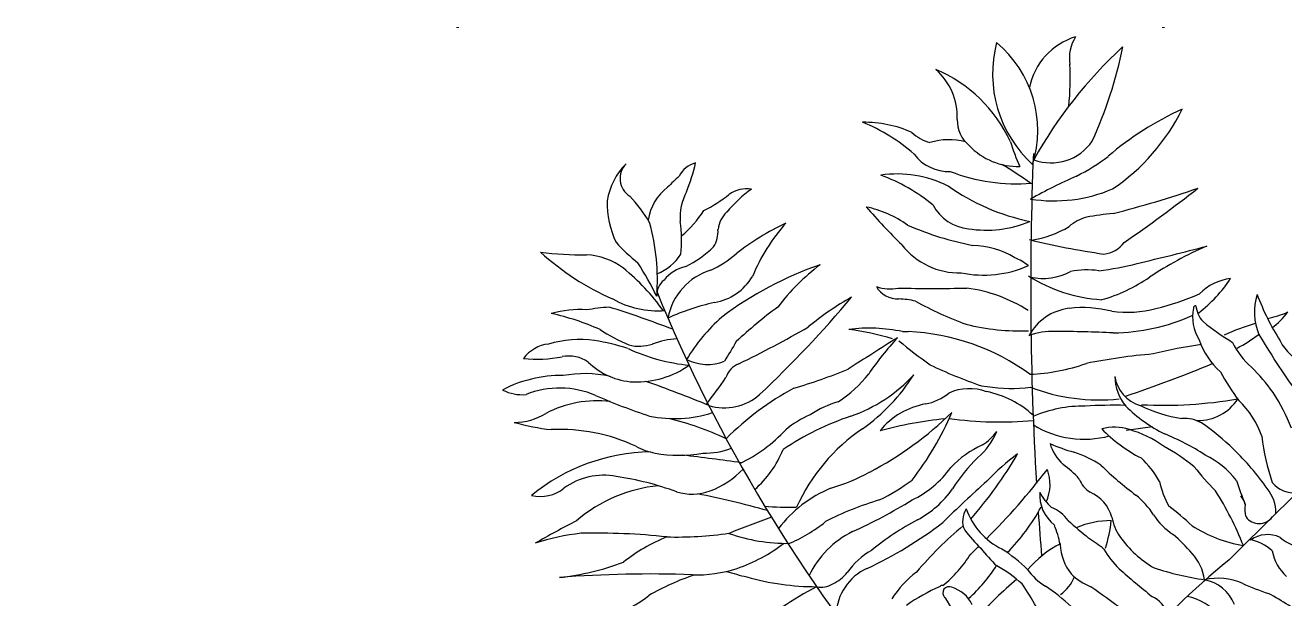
# Model space of a CAD drawing. Header units: millimetres. Extents: x -12161372 to 46643, y -9506984 to 15358.
# Drawn here: x 8897.6 to 8951.4, y 5415.9 to 5440.4 of the extents above; entities that cross this region are included whole.
import ezdxf

# ---------------------------------------------------------------- set-up
doc = ezdxf.new("R2010")
doc.units = ezdxf.units.MM
doc.linetypes.add('ACAD_ISO07W100', pattern=[3, 0, -3])
doc.layers.add('DIENHOA', color=3, linetype='Continuous')
doc.layers.add('teks', color=255, linetype='Continuous', lineweight=5)
doc.layers.add('tumbuhan', color=3, linetype='Continuous', lineweight=5)

# ---------------------------------------------------------------- blocks, each defined once
blk = doc.blocks.new('Cay71-mb')
at = {"layer": 'DIENHOA'}
for p, q in [((-290.5, 812.4), (-280.6, 812.4)), ((-155.8, 719.7), (-145.9, 718.5)), ((91.3, 644.3), (135.8, 650.5))]:
    blk.add_line(p, q, dxfattribs=at)
for centre, radius, start, end in [((38.4, 1205.6), 114.8, 107.02, 168.383), ((64.6, 1278.2), 70.4, 148.1737, 188.05), ((72, 1252.2), 208.8, 165.2125, 227.7089), ((-255.6, 1155.4), 195.8, 342.8706, 50.0508), ((597.6, 739.3), 758.2, 132.528, 151.1237), ((-614.6, 1435.4), 713.1, 335.2985, 348.8941), ((-431.2, 1243), 426.9, 353.8261, 3.4164), ((-330.1, 1033.1), 246.4, 24.743, 66.9478), ((-303.5, 1179.3), 106.5, 357.4107, 49.0432), ((409.9, 702.1), 538.3, 114.5287, 130.4887), ((-126, 1344.8), 347.9, 303.8622, 333.9161), ((-471, 889.9), 301.4, 48.3537, 68.0695), ((-355.8, 969.8), 199.7, 65.9648, 90.767), ((-142.1, 1172.7), 55, 178.085, 230.8608), ((-224.8, 1204.7), 72.3, 226.5693, 254.9309), ((-211.6, 1032.8), 107, 74.5657, 107.3884), ((-93.5, 1208.7), 114.6, 223.3852, 271.606), ((255.4, 1250.4), 379.4, 197.5248, 204.3225), ((-37.1, 1185.4), 85.1, 249.9256, 325.675), ((-684.8, 1019.5), 110.5, 134.1783, 171.5717), ((-736.6, 1073.5), 35.7, 135.0257, 237.6567), ((-632.9, 1058.5), 43, 104.08, 153.6481), ((-1063.1, 1204.4), 432.5, 339.2247, 346.0621), ((-210.9, 1160.6), 75.2, 217.2336, 271.4824), ((-436.5, 556.4), 626.2, 54.396, 59.7845), ((5610.5, 887.9), 5682.3, 177.6993, 183.374), ((-176.9, 1429.9), 397.2, 297.4788, 306.6909), ((-164.2, 531.8), 745.2, 132.9023, 134.9955), ((-299.5, 888.1), 193.2, 63.3083, 98.3663), ((-432.6, 792.4), 305.5, 50.5087, 69.9019), ((-97, 1373.6), 309.1, 248.7642, 274.9269), ((384.4, 220.6), 936.7, 113.802, 119.1495), ((-640.5, 991.3), 84.3, 126.8895, 172.4726), ((-410.9, 864.7), 235, 125.6721, 139.7993), ((-555.1, 1000.6), 55.5, 82.6112, 124.3761), ((4, 1369.2), 376.9, 234.9116, 258.1397), ((-32.1, 1290.7), 255.3, 261.0312, 293.0385), ((-410.5, 2880.2), 1927, 284.411, 288.899), ((-1255.3, 2922.6), 2374.4, 304.4402, 308.2159), ((-636.9, 1032), 157.3, 178.6738, 205.3619), ((-936.1, 871.3), 249.3, 30.7395, 43.6387), ((-577.2, 1007.2), 92.6, 151.7542, 184.2898), ((-736.1, 1231.9), 238.3, 296.5614, 308.9008), ((-789.1, 1120.4), 189.2, 310.0882, 327.5004), ((-557, 981.4), 48.4, 133.628, 173.7679), ((-390.6, 841.8), 187.1, 54.4559, 78.178), ((480.7, 1749.2), 1103.8, 221.0054, 225.5894), ((-171.1, 1063.5), 75.9, 207.6883, 264.7097), ((142.4, 299.2), 718.4, 95.8563, 99.5365), ((-1088.2, 899.3), 379.6, 355.9617, 15.1845), ((-866.6, 969.7), 199.4, 352.707, 8.8133), ((-316.9, 623.2), 411.9, 114.7837, 128.6554), ((-244, 780), 327.8, 138.499, 157.3076), ((-69.1, 1481.7), 532, 246.4337, 259.0019), ((-147.5, 1176.6), 191.2, 260.8105, 292.7844), ((-96.6, 1141), 174.6, 278.6089, 301.1604), ((51.3, 920.6), 91.5, 107.8196, 129.0684), ((-654.1, 983.1), 49, 327.4362, 4.1167), ((232.5, 2211.5), 1279.5, 256.118, 261.9361), ((-836, 1504.1), 560.8, 262.6151, 270.653), ((-602.8, 1283), 453.2, 227.6599, 246.3007), ((-525.7, 1195.6), 342.8, 222.3502, 230.9106), ((-747.4, 1098), 195.2, 296.5046, 313.6257), ((-193.4, 1036.7), 124.3, 217.7283, 271.3972), ((-173.8, 816.1), 143.4, 58.572, 88.7546), ((47.5, 994.5), 50.2, 276.3405, 323.1515), ((-856.4, 5045.7), 4229, 283.2085, 284.8652), ((486.8, 367.4), 644.8, 113.6168, 123.5046), ((-835.6, 829.2), 114.4, 52.8277, 86.9877), ((-1396.8, 520.1), 772.4, 27.1534, 32.0101), ((-742.5, 991.9), 87.7, 292.6204, 327.1923), ((-699.2, 1092.1), 193.1, 295.1114, 310.3509), ((-231.5, 349.1), 610.8, 109.0683, 126.9599), ((-184, 607.1), 403.8, 127.7206, 142.2703), ((-152.4, 1099.9), 191.2, 258.5221, 293.7283), ((-139.4, 841.4), 105.1, 52.5232, 67.3792), ((-13.1, 1400.4), 487.6, 276.7665, 284.6043), ((-997.4, 635), 367, 35.4615, 51.0134), ((-645, 857.8), 67.3, 103.132, 140.8706), ((-587.1, 816.5), 105.1, 106.6571, 169.7388), ((-627.9, 955.3), 95, 280.2076, 329.0322), ((64.5, 1125), 258.7, 237.2023, 266.6409), ((-50.8, 1001), 98, 257.4444, 298.6401), ((24.1, 766), 151.6, 82.3176, 100.6201), ((-23.2, 1127.1), 270.2, 285.5622, 304.7584), ((68.9, 1035.7), 240.5, 307.3679, 326.411), ((278.2, 817), 86.1, 95.9471, 136.1141), ((1760.6, 1892.1), 2669.3, 202.2314, 219.9934), ((-677.2, 874.8), 32.4, 128.1528, 183.9155), ((-311.7, 958.8), 73.6, 251.5643, 280.8072), ((-298.2, 910.7), 42.7, 210.4728, 272.0455), ((-239.2, 3557), 2671.1, 268.7409, 271.2591), ((-215.4, 628.9), 260, 57.5243, 82.3036), ((-706.9, 1007.9), 160.2, 240.868, 273.9166), ((-530.9, 490.2), 380.2, 102.1696, 114.8168), ((-1908.3, 2160.1), 2001.4, 313.3589, 319.9052), ((-127, 427.9), 509, 119.4534, 129.5552), ((-301.5, 720.3), 147.8, 77.0048, 88.1317), ((25.6, 1392.7), 604.6, 240.9206, 249.9431), ((48.9, 1254.6), 413.3, 283.0103, 293.8611), ((411, 845.4), 101, 162.7087, 202.0615), ((696.2, 1017), 407, 200.3536, 212.7774), ((-839.3, 649.2), 200.6, 87.2077, 104.5024), ((-987.3, 411.6), 442.7, 65.8911, 77.2444), ((-716.1, 66.1), 791.6, 95.4395, 98.2439), ((-1411.1, -1107.3), 2057.1, 69.2503, 72.4593), ((-20.3, 202.5), 811.2, 126.5481, 133.0393), ((5, 761.5), 91.2, 97.0893, 151.4616), ((16.6, 649.8), 203.4, 75.7734, 96.4692), ((92, 1036.3), 191, 262.3491, 285.1547), ((63.9, 1154.3), 344.4, 270.8681, 293.9679), ((278.7, 837.1), 74.3, 168.1509, 211.7019), ((209.4, 852.9), 3.54, 80.5364, 189.4625), ((256.7, 861.1), 46.9, 185.7107, 222.7456), ((304, 982), 150, 280.8632, 294.7761), ((269.8, 915.7), 119.6, 305.7551, 324.2475), ((-383.2, 596.8), 322.9, 131.8876, 148.6443), ((-1301.1, 2282.3), 1691.2, 295.6257, 300.173), ((-347.8, 529.8), 288.3, 78.5474, 96.8094), ((-89.4, 1195.2), 381.8, 256.0026, 272.1175), ((530.9, 1215.1), 494.1, 231.3407, 238.4687), ((406.8, 488), 351.2, 105.7814, 115.04), ((-840.3, 606.9), 191.9, 82.6488, 106.319), ((-888.3, 375), 428.4, 72.4102, 80.2514), ((-630.1, 1088.3), 324.7, 237.0989, 246.9497), ((-664.4, 644.1), 156.2, 93.8985, 109.796), ((27192.4, -15966.7), 32433.6, 148.88143, 148.95057), ((2885.9, -4296.8), 6011.5, 121.9891, 122.94508), ((-435.3, 390.7), 428.7, 72.6987, 82.85), ((51.2, 472), 480.9, 136.6968, 146.1461), ((520.8, 1806.5), 1299.4, 231.0178, 233.9714), ((-298.3, 430.7), 382.1, 53.9126, 87.3457), ((-35, 688.5), 123.9, 87.581, 108.6666), ((-27.9, -1165), 1977.4, 87.1879, 90.0535), ((339.2, 842), 131.4, 199.571, 228.4688), ((9114, -8424.4), 12511.9, 132.51122, 134.99961), ((166, 1005.6), 249.3, 297.3006, 307.3966), ((1562.4, 1547.9), 1448.5, 210.7433, 217.3601), ((417.7, 825.6), 70, 204.4444, 253.1849), ((-886.8, 728.1), 63.4, 96.7088, 142.7732), ((-622.2, 1077.8), 324.5, 245.1181, 264.3411), ((-739.8, 857.3), 70, 255.5814, 288.8231), ((224.8, -257.5), 1035.3, 94.8647, 101.2218), ((328, 11.2), 786.4, 97.9075, 104.0547), ((381.5, 844.6), 120.2, 204.9443, 230.5504), ((-913.9, 976.8), 211.7, 263.6608, 281.6644), ((-860, 711), 59.6, 55.8422, 100.7826), ((-743.1, 845.5), 119.3, 225.6206, 266.8871), ((-745, 885.3), 158.9, 268.34, 304.8193), ((-623.3, 833.4), 77.2, 242.5243, 292.1632), ((-555.1, 722), 38.4, 112.2124, 162.2817), ((137.8, 1564), 893.9, 244.7428, 250.8202), ((-86.8, 1070.7), 331.5, 272.3382, 289.3986), ((-494.2, 2485.9), 1876.8, 288.1388, 292.9749), ((-885.2, 554.2), 180.9, 102.1986, 118.9075), ((-874.7, 543.2), 194.1, 88.4928, 104.5448), ((-832.9, 542.8), 197.8, 77.5721, 100.6909), ((-1507.7, 1372.8), 1116.9, 322.1941, 325.0958), ((-798.4, 1786), 1118, 286.7801, 291.7943), ((-510.8, 866.9), 206.3, 302.3827, 322.0279), ((-463.7, 914.6), 260.8, 289.0032, 317.6097), ((-547.5, 913.6), 327.1, 305.24, 327.6886), ((132.4, 745.1), 61.4, 188.6302, 253.7378), ((152.8, 736.7), 81.1, 180.5457, 219.6423), ((505.2, 870.9), 283.2, 206.6949, 218.4543), ((-3.6, 454.1), 428.8, 36.3542, 43.9589), ((-939, 780), 75.4, 243.4386, 274.7937), ((-875.3, 560.1), 155.8, 66.9004, 111.6117), ((-1454.3, -1337.8), 2189, 67.6172, 70.6297), ((-251.5, 295.4), 476.4, 118.0792, 135.4774), ((-176.3, 630), 84.9, 69.9605, 114.4449), ((-178, 550.4), 162.4, 47.1641, 79.0455), ((-105, 967.1), 251.9, 260.6595, 277.4699), ((44.8, 1023.9), 328.2, 249.1013, 275.9787), ((-811.5, 506.4), 187.7, 83.1575, 117.7091), ((-386.6, 1680.9), 1066.9, 246.3739, 251.6851), ((-594.2, 773.3), 91, 253.023, 311.2966), ((-346.3, 516.3), 184.4, 107.018, 123.4281), ((-228.4, 561.3), 129.5, 100.0262, 140.8276), ((-268.1, 776.7), 89.6, 281.004, 309.2276), ((155.1, 1430), 743.4, 267.0845, 279.8003), ((213.5, 741.6), 81.2, 269.2559, 327.1034), ((170.7, 578.9), 161.6, 19.7992, 45.8008), ((77.8, 534.9), 315.9, 20.8339, 33.3111), ((-953.4, 761.6), 104.4, 270.3858, 301.5002), ((-679.6, 874.2), 210.5, 258.4096, 288.0059), ((-224.2, 209.2), 484.1, 108.6182, 123.892), ((-384.5, 518.8), 164.1, 112.7154, 129.785), ((-622.5, 1100.6), 595.8, 297.603, 314.2933), ((-691, 880.9), 526.9, 322.3042, 336.8904), ((18.7, 465.2), 220, 89.4208, 113.0746), ((72.3, -258.2), 944.7, 88.9239, 93.1223), ((277.7, 876.6), 268, 225.6578, 243.0589), ((224.8, 909.6), 248.8, 243.8846, 261.0621), ((-832.6, 1104.8), 463.4, 254.9839, 262.9376), ((-874.4, 341.2), 304.1, 64.8752, 92.862), ((-818.4, 139.5), 540.1, 65.1144, 76.1823), ((-684.3, 827.3), 266.9, 295.8618, 316.8837), ((-178.2, 380.9), 321.2, 124.2115, 155.7809), ((-151.9, -12.5), 679, 95.5702, 105.1047), ((-124.6, 1276), 618, 261.9739, 275.3207), ((19.2, 792), 163.5, 238.1799, 285.4867), ((70.9, 567.3), 81.9, 71.7288, 105.2561), ((236.8, 829.2), 261.9, 224.2901, 242.6486), ((43.2, 462), 190.7, 54.1846, 73.7388), ((191.1, 606.8), 57.2, 59.9707, 94.9701), ((-10.9, 318.8), 408.8, 45.7494, 55.668), ((-238.3, 686.7), 117.7, 310.5553, 337.6167), ((-206.4, 699.2), 95.9, 303.0197, 323.276), ((21.3, 291.9), 371.2, 56.5584, 68.6831), ((651.5, 665.9), 330.3, 185.613, 199.6542), ((-716, 280.3), 326.6, 90.8605, 129.4266), ((-687.5, 727.3), 124.9, 242.4573, 258.3983), ((-671.9, 833.3), 232, 259.8769, 280.1231), ((-627.8, 733.3), 128.5, 268.5314, 290.7309), ((-657.3, 675.8), 175.5, 310.8125, 338.3587), ((-86, 466.4), 166.9, 114.0964, 136.9704), ((-743.3, 985.9), 753.5, 319.0755, 329.4962), ((173.9, 246.9), 446, 126.9335, 135.9049), ((61.1, 832.5), 233.5, 244.6524, 255.379), ((37.9, 644.2), 80, 196.4508, 227.2007), ((-54.8, 431.2), 184.4, 56.0827, 72.0297), ((-24.8, 290.5), 372.4, 51.4475, 61.1572), ((-64.6, 264.9), 484.9, 35.2066, 45.6418), ((-1640.3, -7341.2), 8002.3, 82.279, 82.99906), ((-350.3, 683.1), 175.6, 295.7064, 324.1574), ((21.5, 403.9), 266.4, 133.488, 148.2648), ((-95.5, 470.4), 139.6, 40.3049, 55.5471), ((459.3, 1005.2), 588.5, 225.6721, 233.3184), ((-5.6, 468), 177.4, 30.0127, 46.501), ((505.2, 807.2), 373.6, 217.115, 225.4984), ((161.9, 468.4), 147.7, 37.3648, 64.3435), ((-801, 454.7), 112.4, 78.6331, 126.6298), ((-852.1, 59.5), 510.7, 69.7879, 81.7419), ((-669.4, 677.4), 146.2, 290.2796, 316.9777), ((-508.5, 867), 336, 286.5849, 298.8375), ((-479.5, 832.7), 342.3, 295.9855, 306.8655), ((-979.6, 1292.5), 1178.2, 314.9575, 322.6199), ((-111, 551.8), 72.3, 335.2886, 20.559), ((57.4, 580.1), 50.4, 202.758, 236.3082), ((-908, 594.2), 63.4, 255.9659, 309.0879), ((-681.7, 296.6), 253.8, 95.6723, 130.4977), ((-649.6, 625.3), 90.4, 253.1811, 289.9147), ((-331.8, 347.2), 213.6, 112.2289, 142.8821), ((-346.9, 644), 173.6, 298.2063, 324.8345), ((1497.1, -1269.3), 2457.1, 131.9811, 134.3924), ((9.3, 533.9), 65.8, 176.2142, 231.708), ((29.6, 583), 96.9, 207.5513, 227.053), ((3, 477.4), 66.3, 15.997, 66.4704), ((287.6, 584.9), 142.4, 191.4154, 209.5762), ((-223.6, 244.1), 553.2, 21.5174, 32.4193), ((839.3, 738.5), 588.3, 197.8556, 202.1081), ((283.3, 503.4), 63.3, 358.7789, 40.3627), ((376.3, 582.7), 45.4, 217.8044, 278.7496), ((-906, -833.8), 1394.7, 73.974, 79.0239), ((-175.4, 5.7), 541.7, 106.5324, 117.0642), ((-744, 1288.4), 896.5, 294.2579, 301.6089), ((14.4, 420.2), 146.7, 32.8248, 50.4385), ((257, 507.8), 38.4, 14.0353, 39.0917), ((334.1, 508.8), 40.7, 168.2987, 198.4338), ((667.1, -2699.4), 3406.4, 110.2911, 111.5922), ((-483.8, 969.7), 457.2, 264.7504, 271.5909), ((-150.8, 489.4), 37.1, 146.9105, 205.1997), ((-65.7, 551.8), 123.6, 199.9591, 243.4334), ((-359.7, 679.3), 348.1, 315.4381, 331.3857), ((5610.5, 887.9), 5682.3, 183.8718, 184.6298), ((-57.6, 455.5), 60.4, 34.4595, 69.4427), ((153.7, 512), 88.5, 190.6109, 214.1127), ((235.8, 564.2), 117.4, 213.339, 236.6572), ((-290.2, -63.8), 735.3, 47.8137, 51.8706), ((318, 512.4), 27.8, 216.2498, 323.6182), ((308.2, -1719.7), 2492.8, 117.5936, 119.4451), ((-574.7, 672.5), 239.6, 291.8253, 309.6397), ((-648.7, 1044.1), 702.3, 295.0801, 307.4393), ((-33.1, 58.3), 491, 118.1748, 129.197), ((212.2, 0.1), 624.9, 129.6918, 139.9891), ((72.8, 672.3), 325, 217.6937, 224.9981), ((-211.1, 410.8), 193.4, 11.3092, 21.6975), ((837.6, 1440.7), 1272.4, 228.3646, 230.4291), ((65.2, 338.7), 151, 89.7553, 113.0669), ((-181, 517.1), 248.3, 342.5638, 353.6602), ((328.4, 672.9), 228.9, 236.9344, 260.582), ((-790.6, 54.2), 416.6, 96.6414, 107.6978), ((-813.3, -665.9), 1134.2, 83.8916, 91.2871), ((-578, 180.5), 303.8, 112.1632, 128.3418), ((-675.7, 1088.6), 626.9, 268.4521, 278.1824), ((-488, 744.1), 293.2, 250.3717, 270.9071), ((-301.3, 323.3), 165.4, 116.7053, 153.9473), ((-172.3, 153.2), 365.7, 51.9467, 56.9744), ((236, 573.7), 191.3, 215.5977, 239.4881), ((-65.8, 196.8), 358.8, 41.3459, 48.6503), ((290.8, 385.6), 72.2, 46.5858, 81.8573), ((332.5, 416), 49.9, 64.4866, 125.5817), ((395.5, 505.2), 60.6, 226.722, 274.3986), ((-671.7, 688.2), 297.2, 289.4833, 307.0565), ((-284, 332), 122.2, 119.0508, 145.4685), ((-360, 549.3), 219.5, 309.0311, 327.8964), ((-979.6, 1292.5), 1178.2, 313.1278, 314.0574), ((76.3, 628.8), 298.6, 218.6218, 226.3953), ((-255.8, 228), 252.3, 44.9981, 57.6786), ((55.5, 295.2), 172.6, 116.2051, 140.149), ((66.7, 453.4), 88.4, 183.0644, 218.0452), ((167.8, 503.5), 130.5, 208.494, 227.2522), ((140.7, 376.5), 85, 8.3426, 42.3955), ((414.9, 451.3), 75.7, 190.1249, 228.5916), ((-924.7, 838.5), 448.6, 276.2704, 290.6559), ((-365.4, 565.3), 280.6, 312.1333, 327.0884), ((-253.4, 193.4), 251.8, 48.3646, 60.5565), ((1149.1, -654.6), 1392.7, 129.3141, 139.2285), ((299, 899.1), 515.6, 251.9132, 261.7369), ((-722.9, -1552.8), 1951.4, 87.846, 94.4919), ((-511.5, -4.6), 423.3, 108.3682, 120.0371), ((-642.4, 626.3), 229.2, 268.2104, 287.7264), ((-443.5, 868.2), 487.8, 252.4564, 256.654), ((-436, 819.6), 442.7, 254.2578, 269.8769), ((-437, 442.6), 66.7, 294.2897, 321.6142), ((-314.3, 326.5), 89.4, 114.2649, 177.9077), ((-157.8, 258.1), 180.2, 127.0885, 147.0062), ((221.8, 2.6), 500.4, 129.3527, 140.1931), ((10.4, 470.7), 108.9, 216.1994, 238.5687), ((-66.1, 424), 75.6, 306.8715, 336.1861), ((69.9, 471.7), 102.8, 224.9978, 247.6185), ((890.7, 1311.9), 1215, 228.0922, 231.5456), ((247.6, 284.1), 107.2, 67.1212, 102.2727), ((212.1, 321.7), 68.3, 21.5142, 79.2382), ((-139, -186.2), 637.2, 117.9076, 124.0417), ((-428.9, 410.9), 34.9, 256.5908, 303.6859), ((-109.3, 104.6), 296.8, 113.2425, 125.9054), ((-223.3, 375.6), 3.54, 65.0338, 151.8306), ((-210.9, 366.2), 10.8, 63.9294, 224.9984), ((-223, 321.2), 57.2, 25.8978, 72.8964), ((-701.7, -22.2), 736.2, 29.7432, 33.2619), ((-238.3, 93.3), 343.3, 46.6828, 55.9939), ((-689.7, -679), 1278, 52.7318, 55.6867), ((457, 747.8), 401.7, 245.3217, 252.1747), ((23, -203), 647.9, 54.2929, 61.3123), ((-824.9, 485.3), 159.9, 269.0079, 309.4234), ((8913.1, 6202.8), 10841.6, 212.61893, 213.27497), ((114.9, 316.2), 48.6, 17.0796, 65.375), ((178.6, 269.4), 92.2, 38.5151, 79.6135)]:
    blk.add_arc(centre, radius, start, end, dxfattribs=at)

msp = doc.modelspace()

# ---------------------------------------------------------------- linework, layer by layer
at = {"layer": 'teks', "linetype": 'ACAD_ISO07W100', "ltscale": 10}
msp.add_line((8404.321, 5440.262), (9981.334, 5440.408), dxfattribs=at)

# ---------------------------------------------------------------- block references
at = {"layer": 'tumbuhan', "xscale": 0.02500000037252903, "yscale": 0.02500000037252903, "zscale": 0.02500000037252903}
msp.add_blockref('Cay71-mb', (8942.308, 5407.027), dxfattribs=at)

doc.saveas('drawing.dxf')
